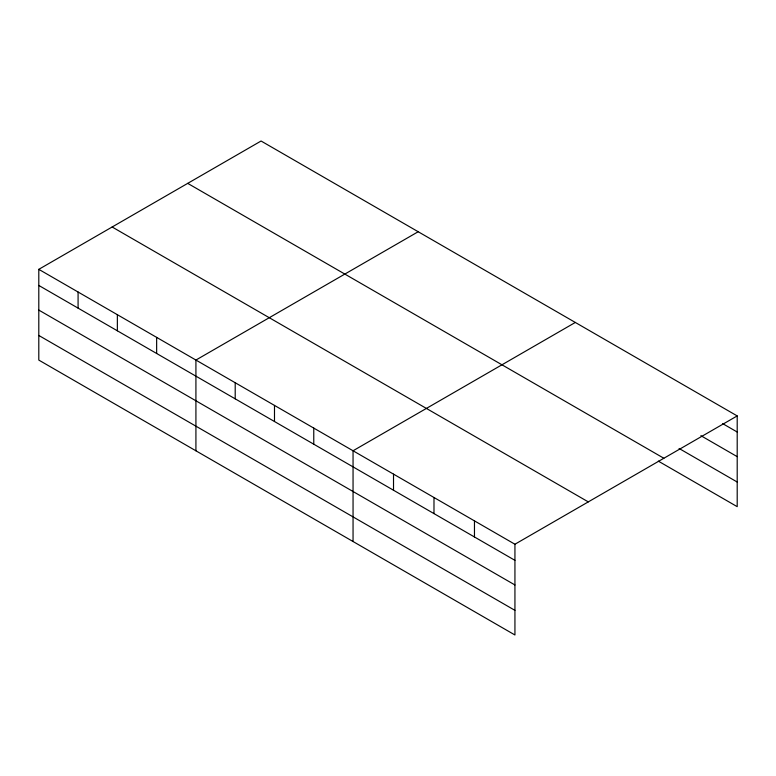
<?xml version="1.0" encoding="UTF-8"?>
<svg xmlns="http://www.w3.org/2000/svg" width="776" height="776" viewBox="0 0 776 776"><rect width="100%" height="100%" fill="white"/><g stroke="black" fill="none" stroke-linecap="round" stroke-linejoin="round"><path stroke-width="1.16" d="M38.8 269.34L514.934 544.238L514.934 634.981L38.8 360.083L38.8 269.34L261.066 141.019L737.2 415.917L737.2 506.66L658.329 461.128M418.186 231.733L195.921 360.054L195.921 450.808M575.317 322.447L353.051 450.769L353.051 541.522M514.934 544.238L737.2 415.917M722.669 423.628L737.2 432.019M700.883 435.675L737.2 456.647M679.087 448.47L737.2 482.022M187.714 183.369L663.849 458.257M112.151 226.999L588.286 501.888M38.8 285.442L514.934 560.34M38.8 310.08L514.934 584.968M38.8 335.455L514.934 610.353M474.466 520.871L474.466 536.973M433.988 497.503L433.988 513.605M393.519 474.136L393.519 490.238M313.766 428.09L313.766 444.202M274.491 405.411L274.491 421.523M235.206 382.733L235.206 398.845M156.645 337.376L156.645 353.487M117.36 314.697L117.36 330.809M78.085 292.019L78.085 308.12"/></g></svg>
